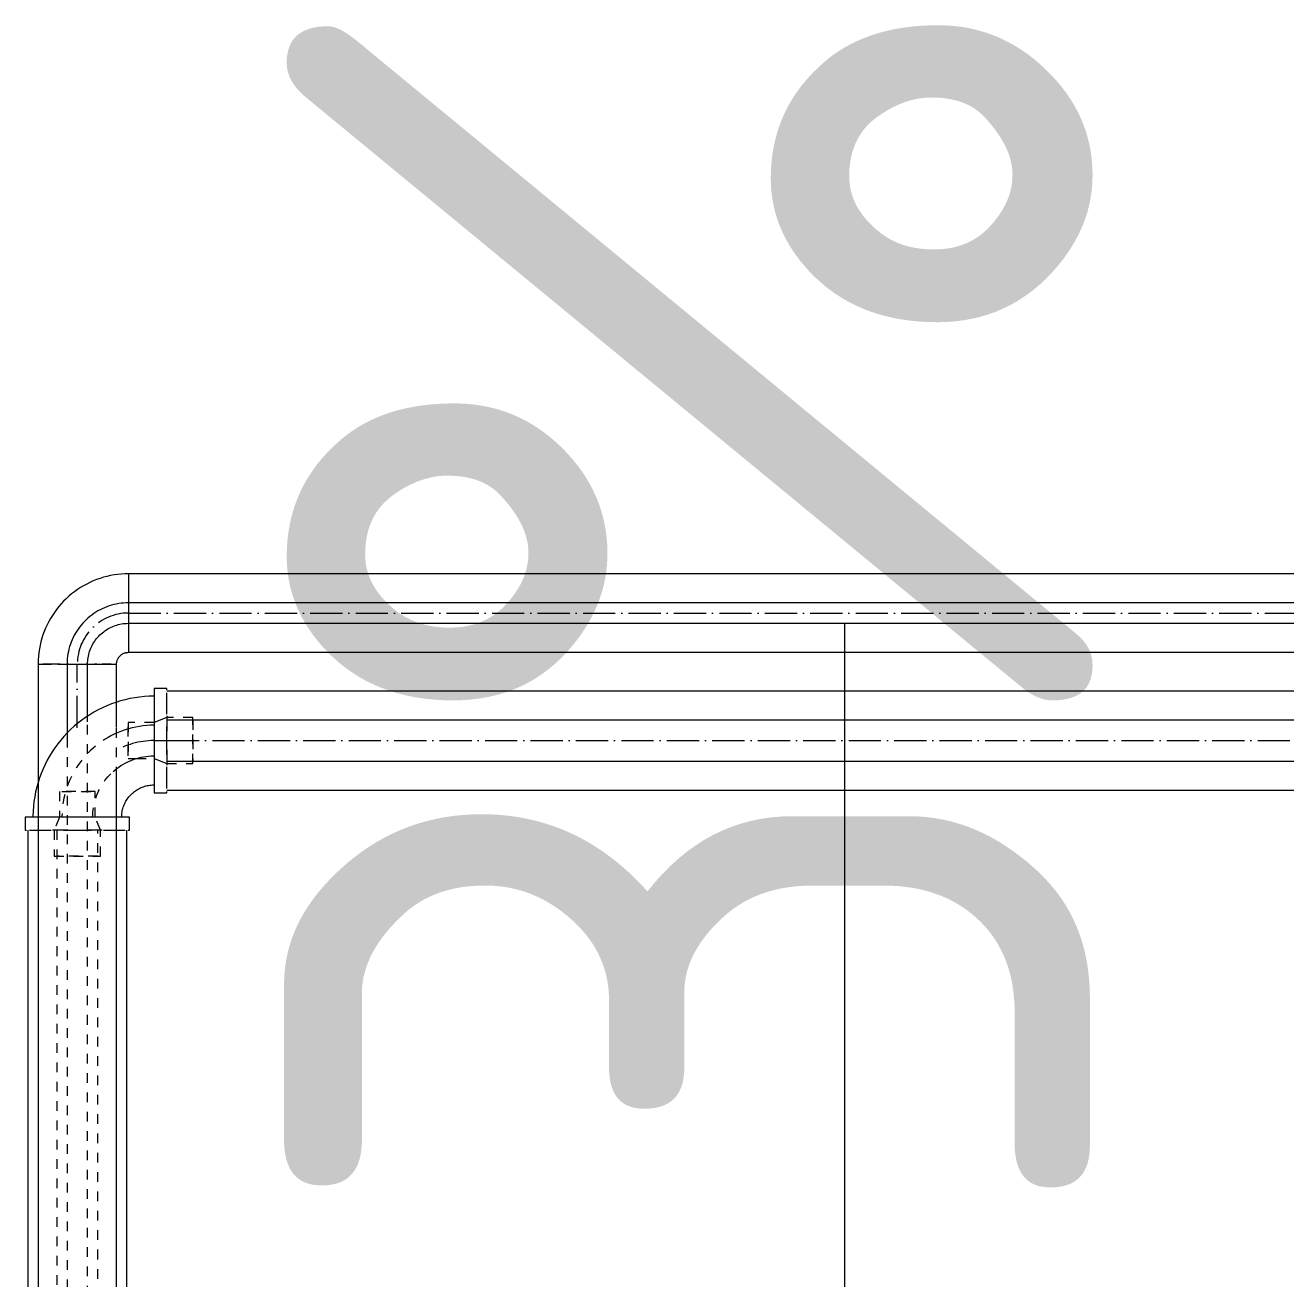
# Model space of a CAD drawing. Header units: millimetres. Extents: x -88595 to 880822, y -1054509 to -148035.
# Drawn here: x 523742.5 to 524133.6, y -278148.2 to -277759.6 of the extents above; entities that cross this region are included whole.
import ezdxf

# ---------------------------------------------------------------- set-up
doc = ezdxf.new("R2010")
doc.units = ezdxf.units.MM
for name, pattern in [('$0$ADSK_Скрыто', [6, 3, -3]), ('$1$ADSK_Скрыто', [6, 3, -3]), ('$10$ADSK_Осевая', [14, 10, -2, 0, -2]), ('$11$ADSK_Осевая', [14, 10, -2, 0, -2]), ('$4$ADSK_Скрыто', [6, 3, -3])]:
    doc.linetypes.add(name, pattern=pattern)
for name, color, linetype, lineweight in [('Изоляция', 7, 'Continuous', 18), ('Линии', 7, 'Continuous', 9), ('Марки', 7, 'Continuous', 20), ('Оборудование', 7, 'Continuous', 18), ('Размеры', 7, 'Continuous', 9), ('Трубопровод', 7, 'Continuous', 18), ('Трубопроводы', 7, 'Continuous', 18)]:
    doc.layers.add(name, color=color, linetype=linetype, lineweight=lineweight)
doc.styles.add('GOST Common_2', font='GOST_Common.ttf', dxfattribs={"width": 0.9, "height": 350})

# ---------------------------------------------------------------- blocks, each defined once
blk = doc.blocks.new('$0$ADSK_МедьПайка_Отвод-гнутая труба - Отвод _гнутая труба_-V77-В_Координация_кровля ОВ3')
at = {"layer": 'Линии', "color": 190, "linetype": '$0$ADSK_Скрыто', "true_color": 0x8000ff}
for p, q in [((-2.75, 15.88), (-3.07, 15.88)), ((-2.75, 15.88), (-3.07, 15.88)), ((3.07, 15.88), (2.75, 15.88)), ((3.07, 15.88), (2.75, 15.88))]:
    blk.add_line(p, q, dxfattribs=at)
at = {"layer": 'Трубопроводы', "color": 190, "true_color": 0x8000ff, "flags": 128}
for points in [[(-15.88, -3.18), (-15.11, -3.16), (-14.35, -3.11), (-13.59, -3.04), (-12.84, -2.93), (-12.09, -2.8), (-11.35, -2.63), (-10.61, -2.43), (-9.88, -2.21), (-9.16, -1.95), (-8.46, -1.67), (-7.76, -1.36), (-7.08, -1.02), (-6.41, -0.66), (-5.76, -0.27), (-5.12, 0.15), (-4.5, 0.6), (-3.9, 1.06), (-3.31, 1.55), (-2.75, 2.07), (-2.21, 2.6), (-1.69, 3.16), (-1.19, 3.74), (-0.72, 4.33), (-0.27, 4.95), (0.16, 5.58), (0.55, 6.23), (0.93, 6.9), (1.27, 7.58), (1.59, 8.27), (1.88, 8.97), (2.14, 9.69), (2.38, 10.41), (2.58, 11.15), (2.75, 11.89), (2.9, 12.64), (3.01, 13.39), (3.1, 14.15), (3.15, 14.91), (3.17, 15.67), (3.17, 15.88)], [(-3.18, 15.88), (-3.19, 15.37), (-3.22, 14.86), (-3.27, 14.35), (-3.34, 13.85), (-3.43, 13.35), (-3.54, 12.86), (-3.67, 12.37), (-3.82, 11.88), (-3.99, 11.4), (-4.18, 10.93), (-4.38, 10.47), (-4.61, 10.01), (-4.85, 9.56), (-5.11, 9.13), (-5.39, 8.7), (-5.69, 8.29), (-6, 7.89), (-6.33, 7.5), (-6.67, 7.13), (-7.03, 6.76), (-7.4, 6.42), (-7.78, 6.09), (-8.18, 5.77), (-8.59, 5.47), (-9.01, 5.19), (-9.45, 4.92), (-9.89, 4.67), (-10.34, 4.44), (-10.8, 4.23), (-11.27, 4.04), (-11.75, 3.86), (-12.23, 3.71), (-12.72, 3.57), (-13.22, 3.46), (-13.72, 3.36), (-14.22, 3.28), (-14.72, 3.23), (-15.23, 3.19), (-15.74, 3.18), (-15.88, 3.17)]]:
    blk.add_lwpolyline(points, dxfattribs=at)
blk = doc.blocks.new('$0$ADSK_МедьПайка_Отвод-гнутая труба - Отвод _гнутая труба_-V26-В_Координация_кровля ОВ3')
at = {"layer": 'Линии', "color": 134, "linetype": '$0$ADSK_Скрыто', "true_color": 0x00a6a6, "flags": 128}
for points in [[(-4.76, 23.8), (-4.78, 23.04), (-4.82, 22.28), (-4.9, 21.52), (-5, 20.77), (-5.14, 20.02), (-5.31, 19.27), (-5.5, 18.54), (-5.73, 17.81), (-5.98, 17.09), (-6.26, 16.39), (-6.57, 15.69), (-6.91, 15.01), (-7.28, 14.34), (-7.67, 13.69), (-8.09, 13.05), (-8.53, 12.43), (-9, 11.83), (-9.49, 11.25), (-10, 10.68), (-10.53, 10.14), (-11.09, 9.62)], [(-10.61, -1.53), (-9.61, -0.98), (-8.63, -0.4), (-7.67, 0.23), (-6.74, 0.89), (-5.84, 1.59), (-4.97, 2.33), (-4.12, 3.1), (-3.31, 3.9), (-2.53, 4.74), (-1.79, 5.6), (-1.08, 6.5), (-0.4, 7.42), (0.23, 8.37), (0.83, 9.34), (1.39, 10.34), (1.91, 11.36), (2.38, 12.39), (2.82, 13.45), (3.21, 14.52), (3.56, 15.61), (3.87, 16.71), (4.13, 17.82), (4.34, 18.95), (4.52, 20.08), (4.64, 21.21), (4.72, 22.35), (4.76, 23.49), (4.76, 23.8)]]:
    blk.add_lwpolyline(points, dxfattribs=at)
at = {"layer": 'Трубопроводы', "color": 134, "true_color": 0x00a6a6, "flags": 128}
for points in [[(-11.09, 9.62), (-11.67, 9.13), (-12.27, 8.65), (-12.88, 8.2), (-13.51, 7.78), (-14.16, 7.38), (-14.83, 7.01), (-15.5, 6.66), (-16.2, 6.34), (-16.9, 6.05), (-17.62, 5.79), (-18.34, 5.56), (-19.07, 5.36), (-19.82, 5.18), (-20.56, 5.04), (-21.32, 4.92), (-22.07, 4.84), (-22.83, 4.78), (-23.59, 4.76), (-23.8, 4.76)], [(-23.8, -4.76), (-22.66, -4.74), (-21.52, -4.67), (-20.38, -4.55), (-19.25, -4.4), (-18.13, -4.19), (-17.01, -3.94), (-15.91, -3.65), (-14.82, -3.31), (-13.74, -2.93), (-12.68, -2.51), (-11.64, -2.04), (-10.61, -1.53)]]:
    blk.add_lwpolyline(points, dxfattribs=at)
blk = doc.blocks.new('Кровля')
at = {"layer": 'Размеры', "style": 'GOST Common_2', "width": 0.9}
blk.add_text('2,93%%%', height=250, rotation=90, dxfattribs=at).set_placement((536340.87, 647924.25))

msp = doc.modelspace()

# ---------------------------------------------------------------- linework, layer by layer
at = {"layer": 'Изоляция', "color": 190, "true_color": 0x8000ff}
for p, q in [((536540.47, -277929.66), (523774.54, -277929.66)), ((523774.54, -277929.66), (523774.54, -277954.01)), ((523774.54, -277954.01), (536540.47, -277954.01)), ((523746.49, -277957.71), (523746.49, -278333.46)), ((523746.49, -277957.71), (523747.69, -277957.71)), ((523752.57, -277957.71), (523751.01, -277957.71)), ((523753.38, -277957.71), (523755.5, -277957.71)), ((523755.95, -277957.71), (523761.37, -277957.71)), ((523761.83, -277957.71), (523763.94, -277957.71)), ((523764.79, -277957.71), (523766.25, -277957.71)), ((523769.2, -277957.71), (523770.84, -277957.71)), ((523770.84, -277977.28), (523770.84, -277957.71)), ((523770.84, -278333.46), (523770.84, -277992.53))]:
    msp.add_line(p, q, dxfattribs=at)
at = {"layer": 'Изоляция', "color": 134, "true_color": 0x00a6a6}
for p, q in [((523786.46, -277965.21), (523782.46, -277965.21)), ((523782.46, -277965.21), (523782.46, -277997.53)), ((523786.46, -277965.6), (523786.46, -277965.21)), ((536540.47, -277966.02), (523786.46, -277966.02)), ((523786.46, -277973.23), (523786.46, -277966.54)), ((523786.46, -277973.69), (523786.46, -277977.4)), ((523786.46, -277984.53), (523786.46, -277978.21)), ((523786.46, -277985.34), (523786.46, -277989.04)), ((523786.46, -277996.2), (523786.46, -277989.5)), ((523782.46, -277997.53), (523786.46, -277997.53)), ((523786.46, -277996.72), (536584, -277996.72)), ((523786.46, -277997.53), (523786.46, -277997.14)), ((523742.5, -278005.17), (523742.5, -278009.17)), ((523774.82, -278005.17), (523742.5, -278005.17)), ((523774.82, -278009.17), (523774.82, -278005.17)), ((523742.5, -278009.17), (523742.89, -278009.17)), ((523743.31, -278009.17), (523743.31, -278316.22)), ((523743.83, -278009.17), (523750.53, -278009.17)), ((523754.69, -278009.17), (523750.99, -278009.17)), ((523755.5, -278009.17), (523761.82, -278009.17)), ((523766.34, -278009.17), (523762.63, -278009.17)), ((523766.79, -278009.17), (523773.49, -278009.17)), ((523774.01, -278316.22), (523774.01, -278009.17)), ((523774.43, -278009.17), (523774.82, -278009.17))]:
    msp.add_line(p, q, dxfattribs=at)
at = {"layer": 'Изоляция', "color": 190, "true_color": 0x8000ff, "flags": 128}
for points in [[(523774.54, -277929.66), (523773.41, -277929.68), (523772.29, -277929.75), (523771.18, -277929.86), (523770.07, -277930.02), (523768.96, -277930.22), (523767.87, -277930.47), (523766.78, -277930.75), (523765.71, -277931.09), (523764.65, -277931.46), (523763.61, -277931.88), (523762.59, -277932.33), (523761.58, -277932.83), (523760.6, -277933.37), (523759.64, -277933.95), (523758.7, -277934.56), (523757.78, -277935.21), (523756.9, -277935.9), (523756.04, -277936.62), (523755.21, -277937.38), (523754.41, -277938.17), (523753.65, -277938.99), (523752.92, -277939.84), (523752.22, -277940.72), (523751.56, -277941.62), (523750.93, -277942.56), (523750.34, -277943.51), (523749.8, -277944.49), (523749.29, -277945.49), (523748.82, -277946.51), (523748.39, -277947.55), (523748.01, -277948.6), (523747.66, -277949.67), (523747.36, -277950.75), (523747.11, -277951.84), (523746.89, -277952.94), (523746.72, -277954.05), (523746.6, -277955.17), (523746.52, -277956.29), (523746.49, -277957.41), (523746.49, -277957.71)], [(523770.84, -277957.71), (523770.84, -277957.56), (523770.85, -277957.42), (523770.86, -277957.27), (523770.88, -277957.12), (523770.91, -277956.98), (523770.94, -277956.83), (523770.98, -277956.69), (523771.02, -277956.55), (523771.07, -277956.41), (523771.13, -277956.27), (523771.19, -277956.14), (523771.25, -277956), (523771.32, -277955.87), (523771.4, -277955.75), (523771.48, -277955.62), (523771.57, -277955.5), (523771.66, -277955.38), (523771.75, -277955.27), (523771.85, -277955.16), (523771.96, -277955.06), (523772.07, -277954.96), (523772.18, -277954.86), (523772.29, -277954.77), (523772.41, -277954.68), (523772.54, -277954.6), (523772.66, -277954.52), (523772.79, -277954.45), (523772.92, -277954.38), (523773.06, -277954.32), (523773.19, -277954.26), (523773.33, -277954.21), (523773.47, -277954.17), (523773.62, -277954.13), (523773.76, -277954.09), (523773.91, -277954.07), (523774.05, -277954.04), (523774.2, -277954.03), (523774.35, -277954.02), (523774.5, -277954.01), (523774.54, -277954.01)]]:
    msp.add_lwpolyline(points, dxfattribs=at)
at = {"layer": 'Изоляция', "color": 134, "true_color": 0x00a6a6, "flags": 128}
for points in [[(523782.46, -277967.61), (523780.96, -277967.64), (523779.46, -277967.73), (523777.96, -277967.88), (523776.48, -277968.09), (523775, -277968.36), (523773.53, -277968.69), (523772.08, -277969.07), (523770.64, -277969.52), (523769.23, -277970.02), (523767.83, -277970.57), (523766.46, -277971.19), (523765.12, -277971.85), (523763.8, -277972.57), (523762.51, -277973.35), (523761.25, -277974.17), (523760.03, -277975.04), (523758.84, -277975.96), (523757.69, -277976.93), (523756.58, -277977.94), (523755.52, -277979), (523754.49, -277980.1), (523753.51, -277981.24), (523752.58, -277982.41), (523751.69, -277983.63), (523750.85, -277984.88), (523750.07, -277986.16), (523749.33, -277987.47), (523748.65, -277988.8), (523748.02, -277990.17), (523747.45, -277991.56), (523746.94, -277992.97), (523746.48, -277994.4), (523746.08, -277995.85), (523745.73, -277997.31), (523745.45, -277998.79), (523745.22, -278000.27), (523745.05, -278001.76), (523744.95, -278003.26), (523744.9, -278004.76), (523744.9, -278005.17)], [(523772.42, -278005.17), (523772.43, -278004.77), (523772.45, -278004.37), (523772.49, -278003.97), (523772.55, -278003.57), (523772.62, -278003.17), (523772.71, -278002.78), (523772.81, -278002.39), (523772.93, -278002.01), (523773.06, -278001.63), (523773.21, -278001.26), (523773.38, -278000.89), (523773.55, -278000.53), (523773.75, -278000.18), (523773.95, -277999.84), (523774.17, -277999.5), (523774.41, -277999.17), (523774.65, -277998.86), (523774.91, -277998.55), (523775.18, -277998.25), (523775.47, -277997.97), (523775.76, -277997.69), (523776.06, -277997.43), (523776.38, -277997.18), (523776.7, -277996.94), (523777.04, -277996.72), (523777.38, -277996.51), (523777.73, -277996.31), (523778.09, -277996.13), (523778.45, -277995.96), (523778.82, -277995.81), (523779.2, -277995.67), (523779.58, -277995.55), (523779.97, -277995.44), (523780.36, -277995.35), (523780.75, -277995.28), (523781.15, -277995.21), (523781.55, -277995.17), (523781.95, -277995.14), (523782.35, -277995.13), (523782.46, -277995.13)]]:
    msp.add_lwpolyline(points, dxfattribs=at)
at = {"layer": 'Линии', "color": 190, "linetype": '$1$ADSK_Скрыто', "true_color": 0x8000ff}
for p, q in [((523750.97, -277957.71), (523747.62, -277957.71)), ((523747.69, -277957.71), (523751.07, -277957.71)), ((523753.3, -277957.71), (523752.57, -277957.71)), ((523752.58, -277957.71), (523753.38, -277957.71)), ((523755.89, -277957.71), (523755.51, -277957.71)), ((523755.55, -277957.71), (523755.95, -277957.71)), ((523755.91, -277957.71), (523755.59, -277957.71)), ((523761.37, -277957.71), (523761.78, -277957.71)), ((523761.73, -277957.71), (523761.41, -277957.71)), ((523761.81, -277957.71), (523761.42, -277957.71)), ((523763.94, -277957.71), (523764.74, -277957.71)), ((523764.75, -277957.71), (523764.02, -277957.71)), ((523766.25, -277957.71), (523769.24, -277957.71)), ((523769.2, -277957.71), (523766.35, -277957.71)), ((523768.18, -277957.71), (523769.24, -277957.71)), ((523761.84, -278333.46), (523761.84, -277975.62)), ((523770.84, -277992.48), (523770.84, -277977.33)), ((523755.49, -277980.51), (523755.49, -278333.46))]:
    msp.add_line(p, q, dxfattribs=at)
at = {"layer": 'Линии', "color": 134, "linetype": '$1$ADSK_Скрыто', "true_color": 0x00a6a6}
for p, q in [((523794.46, -277974.21), (523786.46, -277974.21)), ((523794.46, -277988.53), (523794.46, -277974.21)), ((523794.46, -277988.53), (523794.46, -277974.21)), ((523782.46, -277975.8), (523774.46, -277975.8)), ((523774.46, -277975.8), (523774.46, -277986.94)), ((523774.46, -277975.8), (523774.46, -277986.94)), ((523774.46, -277986.13), (523774.46, -277976.61)), ((523774.46, -277986.13), (523774.46, -277976.61)), ((523786.46, -277978.16), (523786.46, -277977.06)), ((523786.46, -277977.4), (523786.46, -277978.44)), ((523786.46, -277977.41), (523786.46, -277978.44)), ((523786.46, -277978.44), (523786.46, -277977.41)), ((523786.46, -277978.44), (523786.46, -277977.41)), ((523786.46, -277977.42), (523786.46, -277978.43)), ((523786.46, -277977.42), (523786.46, -277978.43)), ((523794.46, -277975.02), (523794.46, -277987.72)), ((523794.46, -277975.02), (523794.46, -277987.72)), ((523786.46, -277984.29), (523786.46, -277985.33)), ((523786.46, -277985.33), (523786.46, -277984.29)), ((523786.46, -277985.33), (523786.46, -277984.29)), ((523786.46, -277984.3), (523786.46, -277985.34)), ((523786.46, -277984.3), (523786.46, -277985.32)), ((523786.46, -277984.3), (523786.46, -277985.32)), ((523786.46, -277985.68), (523786.46, -277984.58)), ((523774.46, -277986.94), (523776.81, -277986.94)), ((523777.05, -277986.94), (523782.46, -277986.94)), ((523786.46, -277988.53), (523794.46, -277988.53)), ((523753.09, -277997.17), (523753.09, -278005.17)), ((523764.23, -277997.17), (523753.09, -277997.17)), ((523764.23, -277997.17), (523753.09, -277997.17)), ((523753.9, -277997.17), (523763.42, -277997.17)), ((523753.9, -277997.17), (523763.42, -277997.17)), ((523764.23, -278005.17), (523764.23, -277997.17)), ((523782.35, -277995.13), (523782.46, -277995.13)), ((523753.09, -278005.17), (523751.5, -278009.17)), ((523765.82, -278009.17), (523764.23, -278005.17)), ((523751.5, -278009.17), (523751.5, -278017.17)), ((523752.31, -278009.17), (523752.31, -278316.22)), ((523754.35, -278009.17), (523755.45, -278009.17)), ((523755.73, -278009.17), (523754.69, -278009.17)), ((523755.73, -278009.17), (523754.7, -278009.17)), ((523754.7, -278009.17), (523755.73, -278009.17)), ((523754.7, -278009.17), (523755.73, -278009.17)), ((523755.72, -278009.17), (523754.71, -278009.17)), ((523755.72, -278009.17), (523754.71, -278009.17)), ((523762.62, -278009.17), (523761.59, -278009.17)), ((523762.63, -278009.17), (523761.59, -278009.17)), ((523761.59, -278009.17), (523762.62, -278009.17)), ((523761.59, -278009.17), (523762.62, -278009.17)), ((523762.61, -278009.17), (523761.6, -278009.17)), ((523762.61, -278009.17), (523761.6, -278009.17)), ((523761.87, -278009.17), (523762.97, -278009.17)), ((523765.01, -278316.22), (523765.01, -278009.17)), ((523765.82, -278017.17), (523765.82, -278009.17)), ((523751.5, -278017.17), (523765.82, -278017.17)), ((523751.5, -278017.17), (523765.82, -278017.17)), ((523765.01, -278017.17), (523752.31, -278017.17)), ((523765.01, -278017.17), (523752.31, -278017.17))]:
    msp.add_line(p, q, dxfattribs=at)
at = {"layer": 'Линии', "color": 190, "linetype": '$4$ADSK_Скрыто', "true_color": 0x8000ff, "flags": 128}
msp.add_lwpolyline([(523771.07, -277956.41), (523771.13, -277956.27), (523771.19, -277956.14), (523771.25, -277956), (523771.32, -277955.87), (523771.4, -277955.75), (523771.48, -277955.62), (523771.57, -277955.5), (523771.66, -277955.38), (523771.75, -277955.27), (523771.85, -277955.16), (523771.96, -277955.06), (523772.07, -277954.96), (523772.18, -277954.86), (523772.29, -277954.77), (523772.41, -277954.68), (523772.54, -277954.6), (523772.66, -277954.52), (523772.79, -277954.45), (523772.92, -277954.38), (523773.06, -277954.32), (523773.19, -277954.26), (523773.33, -277954.21)], dxfattribs=at)
at = {"layer": 'Марки'}
for p, q in [((523996.66, -277945.01), (523996.66, -279360.02)), ((523996.66, -277986.13), (523996.66, -279716.96))]:
    msp.add_line(p, q, dxfattribs=at)
at = {"layer": 'Трубопровод', "color": 190, "true_color": 0x8000ff}
for p, q in [((536540.47, -277938.66), (523774.54, -277938.66)), ((523774.54, -277945.01), (536540.47, -277945.01)), ((523755.49, -277957.71), (523755.49, -277980.47)), ((523761.84, -277975.57), (523761.84, -277957.71))]:
    msp.add_line(p, q, dxfattribs=at)
at = {"layer": 'Трубопровод', "color": 190, "linetype": '$10$ADSK_Осевая', "true_color": 0x8000ff}
for p, q in [((523774.54, -277941.84), (536540.47, -277941.84)), ((523758.66, -277977.47), (523758.66, -277957.71))]:
    msp.add_line(p, q, dxfattribs=at)
at = {"layer": 'Трубопровод', "color": 134, "true_color": 0x00a6a6}
for p, q in [((536584, -277975.02), (523786.46, -277975.02)), ((523786.46, -277987.72), (536584, -277987.72))]:
    msp.add_line(p, q, dxfattribs=at)
at = {"layer": 'Трубопровод', "color": 134, "linetype": '$10$ADSK_Осевая', "true_color": 0x00a6a6}
msp.add_line((523786.46, -277981.37), (536584, -277981.37), dxfattribs=at)
at = {"layer": 'Трубопроводы', "color": 134, "true_color": 0x00a6a6}
for p, q in [((523786.46, -277974.21), (523782.46, -277975.8)), ((523782.46, -277986.94), (523786.46, -277988.53))]:
    msp.add_line(p, q, dxfattribs=at)
at = {"layer": 'Трубопроводы', "color": 134, "linetype": '$10$ADSK_Осевая', "true_color": 0x00a6a6}
msp.add_line((523782.46, -277981.37), (523786.46, -277981.37), dxfattribs=at)
at = {"layer": 'Трубопроводы', "color": 190, "linetype": '$11$ADSK_Осевая', "true_color": 0x8000ff}
msp.add_arc((523774.54, -277957.71), 15.88, 90, 180, dxfattribs=at)
at = {"layer": 'Трубопроводы', "color": 134, "linetype": '$11$ADSK_Осевая', "true_color": 0x00a6a6}
msp.add_arc((523782.46, -278005.17), 23.8, 90, 122.442, dxfattribs=at)

# ---------------------------------------------------------------- block references
at = {"layer": 'Линии', "color": 190, "linetype": '$0$ADSK_Скрыто', "true_color": 0x8000ff, "rotation": 180}
msp.add_blockref('$0$ADSK_МедьПайка_Отвод-гнутая труба - Отвод _гнутая труба_-V77-В_Координация_кровля ОВ3', (523758.66, -277941.84), dxfattribs=at)
at = {"layer": 'Линии', "color": 134, "linetype": '$0$ADSK_Скрыто', "true_color": 0x00a6a6, "rotation": 180}
msp.add_blockref('$0$ADSK_МедьПайка_Отвод-гнутая труба - Отвод _гнутая труба_-V26-В_Координация_кровля ОВ3', (523758.66, -277981.37), dxfattribs=at)
at = {"layer": 'Оборудование', "color": 5, "true_color": 0x0000ff}
msp.add_blockref('Кровля', (-12267.25, -926437.39), dxfattribs=at)

doc.saveas('drawing.dxf')
